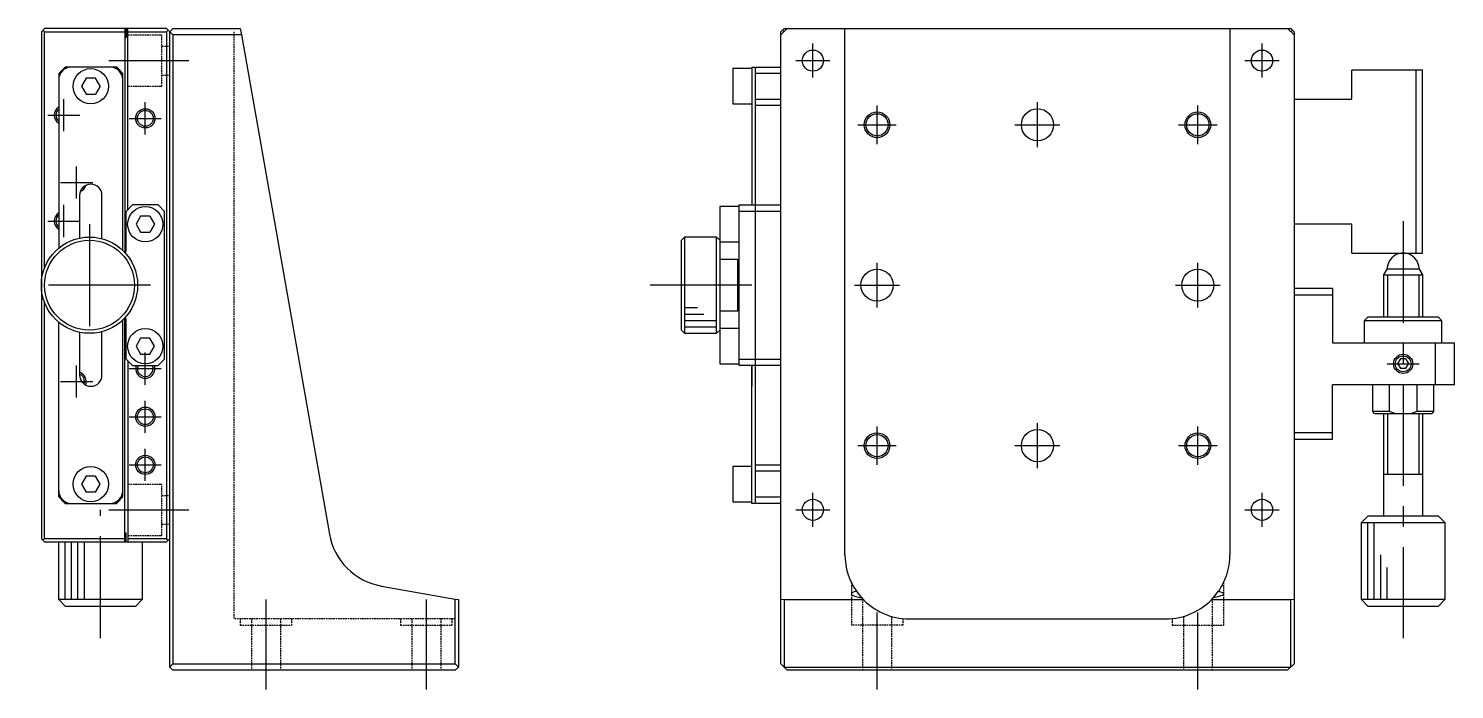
# Model space of a CAD drawing. Extents: x 0 to 476, y -8 to 328.
# Drawn here: x 254 to 476.3, y 127.2 to 230.2 of the extents above; entities that cross this region are included whole.
import ezdxf

# ---------------------------------------------------------------- set-up
doc = ezdxf.new("R2010")
doc.units = 0
doc.header["$LTSCALE"] = 0.5
doc.linetypes.add('CENTER', pattern=[50.8, 31.75, -6.35, 6.35, -6.35])
doc.linetypes.add('DASHED', pattern=[0.75, 0.5, -0.25])
for name, color, linetype in [('MSM_CENTER', 1, 'CENTER'), ('MSM_CONTINUOUS', 7, 'CONTINUOUS'), ('MSM_DASHED', 4, 'DASHED'), ('MSM_NARROW', 5, 'CONTINUOUS')]:
    doc.layers.add(name, color=color, linetype=linetype)

msp = doc.modelspace()

# ---------------------------------------------------------------- linework, layer by layer
at = {"layer": 'MSM_CENTER'}
for p, q in [((376.25, 222.505071), (376.25, 227.805071)), ((446.25, 222.505071), (446.25, 227.805071)), ((266.5, 225.155071), (279, 225.155071)), ((373.6, 225.155071), (378.9, 225.155071)), ((443.6, 225.155071), (448.9, 225.155071)), ((259.5, 214.155071), (259.5, 219.155071)), ((272.2, 213.655071), (272.2, 218.655071)), ((386.25, 212.155071), (386.25, 218.155071)), ((411.25, 211.655071), (411.25, 218.655071)), ((436.25, 212.155071), (436.25, 218.155071)), ((257, 216.655071), (262, 216.655071)), ((269.7, 216.155071), (274.7, 216.155071)), ((383.25, 215.155071), (389.25, 215.155071)), ((407.75, 215.155071), (414.75, 215.155071)), ((433.25, 215.155071), (439.25, 215.155071)), ((261.5, 203.655071), (261.5, 208.655071)), ((259, 206.155071), (264, 206.155071)), ((259.5, 197.655071), (259.5, 202.655071)), ((257, 200.155071), (262, 200.155071)), ((468.25, 200.155071), (468.25, 135.155071)), ((263.5, 199.655071), (263.5, 180.655071)), ((386.25, 186.655071), (386.25, 193.655071)), ((436.25, 186.655071), (436.25, 193.655071)), ((273, 190.155071), (254, 190.155071)), ((366.75, 190.155071), (350.75, 190.155071)), ((382.75, 190.155071), (389.75, 190.155071)), ((432.75, 190.155071), (439.75, 190.155071)), ((272.2, 174.655071), (272.2, 179.655071)), ((465.75, 177.905071), (470.75, 177.905071)), ((261.5, 172.655071), (261.5, 177.655071)), ((269.7, 177.155071), (274.7, 177.155071)), ((259, 175.155071), (264, 175.155071)), ((272.2, 167.155071), (272.2, 172.155071)), ((269.7, 169.655071), (274.7, 169.655071)), ((386.25, 162.155071), (386.25, 168.155071)), ((411.25, 161.655071), (411.25, 168.655071)), ((436.25, 162.155071), (436.25, 168.155071)), ((272.2, 159.655071), (272.2, 164.655071)), ((383.25, 165.155071), (389.25, 165.155071)), ((407.75, 165.155071), (414.75, 165.155071)), ((433.25, 165.155071), (439.25, 165.155071)), ((269.7, 162.155071), (274.7, 162.155071)), ((376.25, 152.505071), (376.25, 157.805071)), ((446.25, 152.505071), (446.25, 157.805071)), ((265.2, 135.155071), (265.2, 155.155071)), ((266.5, 155.155071), (279, 155.155071)), ((373.6, 155.155071), (378.9, 155.155071)), ((443.6, 155.155071), (448.9, 155.155071)), ((291, 141.155071), (291, 127.155071)), ((316, 141.155071), (316, 127.155071)), ((386.25, 127.155071), (386.25, 139.155071)), ((436.250009, 127.155079), (436.250009, 139.155066))]:
    msp.add_line(p, q, dxfattribs=at)
at = {"layer": 'MSM_CONTINUOUS'}
for p, q in [((256, 229.655071), (256.5, 230.155071)), ((256, 229.655071), (256, 150.655071)), ((256.25, 229.905071), (256.5, 229.655071)), ((275.5, 230.155071), (256.5, 230.155071)), ((256.5, 229.655071), (269, 229.655071)), ((256.5, 192.847653), (256.5, 229.655071)), ((269, 230.155071), (269, 195.25409)), ((269.2, 230.155071), (269.2, 228.755071)), ((269.5, 201.955071), (269.5, 230.155071)), ((269.5, 229.655071), (275.5, 229.655071)), ((276.5, 229.155071), (275.5, 230.155071)), ((275.75, 229.905071), (275.5, 229.655071)), ((275.5, 229.655071), (275.5, 150.655071)), ((276.5, 230.155071), (276, 229.655071)), ((276, 130.655071), (276, 229.655071)), ((276.5, 230.155071), (287, 230.155071)), ((287.176327, 229.155071), (276.5, 229.155071)), ((276.5, 229.155071), (276.5, 131.155071)), ((287, 230.155071), (287.176327, 229.155071)), ((287.176327, 229.155071), (300.889756, 151.382352)), ((371.25, 229.655071), (371.75, 230.155071)), ((372.25, 230.155071), (371.25, 229.155071)), ((371.25, 131.155071), (371.25, 229.655071)), ((371.5, 229.905071), (371.75, 229.655071)), ((371.75, 230.155071), (450.75, 230.155071)), ((381.25, 148.155071), (381.25, 230.155071)), ((441.25, 230.155071), (441.25, 148.155071)), ((451.25, 229.155071), (450.25, 230.155071)), ((451, 229.905071), (450.75, 230.155071)), ((450.75, 229.655071), (451, 229.905071)), ((451, 229.905071), (451.25, 229.655071)), ((451.25, 229.655071), (451.25, 131.155071)), ((269, 228.755071), (269.2, 228.755071)), ((259.7, 224.155071), (258.7, 223.155071)), ((258.7, 223.155071), (258.7, 195.917882)), ((259.5, 223.955071), (259.82822, 223.955071)), ((267.7, 224.155071), (259.7, 224.155071)), ((262.978312, 222.40507), (262.256624, 221.15507)), ((264.421688, 222.405071), (262.978312, 222.40507)), ((265.143376, 221.155071), (264.421688, 222.405071)), ((267.57178, 223.955071), (267.9, 223.955071)), ((267.9, 223.955071), (267.7, 224.155071)), ((267.9, 223.955071), (268.7, 223.155071)), ((268.7, 195.559698), (268.7, 223.155071)), ((363.75, 223.905071), (363.75, 218.405071)), ((366.75, 223.905071), (363.75, 223.905071)), ((366.75, 224.155071), (366.75, 202.655071)), ((366.75, 224.155071), (367.25, 224.155071)), ((367.25, 223.955071), (367.45, 224.155071)), ((367.25, 224.155071), (367.25, 156.155071)), ((371.25, 223.155071), (367.25, 223.155071)), ((367.45, 224.155071), (371.05, 224.155071)), ((371.25, 223.955071), (371.05, 224.155071)), ((460.25, 219.155071), (460.25, 223.655071)), ((471.25, 223.655071), (460.25, 223.655071)), ((470.25, 223.655071), (470.25, 195.155071)), ((471.25, 195.155071), (471.25, 223.655071)), ((262.256624, 221.15507), (262.978312, 219.90507)), ((265.143376, 221.155071), (264.421688, 219.905071)), ((262.978312, 219.90507), (264.421688, 219.905071)), ((363.75, 218.405071), (366.75, 218.405071)), ((367.25, 219.155071), (371.25, 219.155071)), ((367.25, 218.355071), (367.45, 218.155071)), ((371.05, 218.155071), (367.45, 218.155071)), ((371.05, 218.155071), (371.25, 218.355071)), ((451.25, 219.155071), (460.25, 219.155071)), ((366.749999, 205.905071), (366.749999, 202.655071)), ((261.95, 204.155071), (261.95, 197.493156)), ((265.45, 197.397135), (265.45, 204.155071)), ((269.2, 201.655071), (270.2, 202.655071)), ((274.2, 202.655071), (270.2, 202.655071)), ((274.2, 202.655071), (275.2, 201.655071)), ((361.75, 202.405071), (361.75, 177.905071)), ((364.75, 202.405071), (361.75, 202.405071)), ((364.75, 177.655071), (364.75, 202.655071)), ((364.75, 202.655071), (371.25, 202.655071)), ((269.2, 195.655071), (269.2, 201.655071)), ((271.478312, 200.905071), (270.756624, 199.655071)), ((272.921688, 200.905071), (271.478312, 200.905071)), ((272.921688, 200.905071), (273.643376, 199.655071)), ((275.2, 178.655071), (275.2, 201.655071)), ((371.25, 201.655071), (364.75, 201.655071)), ((270.756624, 199.655071), (271.478312, 198.405071)), ((271.478312, 198.405071), (272.921688, 198.405071)), ((273.643376, 199.655071), (272.921688, 198.405071)), ((460.25, 199.655071), (451.25, 199.655071)), ((460.25, 195.155071), (460.25, 199.655071)), ((356.25, 197.655071), (355.75, 197.155071)), ((355.75, 183.155071), (355.75, 197.155071)), ((356.25, 197.655071), (356.25, 182.655071)), ((361.25, 197.655071), (356.25, 197.655071)), ((361.25, 182.655071), (361.25, 197.655071)), ((361.75, 197.155071), (361.25, 197.655071)), ((361.75, 196.905071), (364.75, 196.905071)), ((364.55, 194.155071), (361.75, 194.155071)), ((364.55, 186.155071), (364.55, 194.155071)), ((364.75, 193.955071), (364.55, 194.155071)), ((460.25, 195.155071), (471.25, 195.155071)), ((465.25, 191.789045), (465.75, 192.655071)), ((465.25, 185.15509), (465.25, 191.789045)), ((465.250123, 191.789045), (471.25, 191.789045)), ((470.75, 192.655071), (465.750103, 192.655071)), ((470.75, 192.655071), (471.25, 191.789045)), ((471.25, 191.789045), (471.25, 185.15509)), ((457.25, 189.655071), (451.25, 189.655071)), ((457.25, 189.655071), (457.25, 181.155071)), ((256.5, 150.655071), (256.5, 187.462488)), ((451.25, 188.655071), (457.25, 188.655071)), ((268.7, 157.155071), (268.7, 184.750443)), ((269, 150.155071), (269, 185.056051)), ((269.2, 178.655071), (269.2, 184.655071)), ((361.75, 186.155071), (364.55, 186.155071)), ((364.55, 186.155071), (364.75, 186.355071)), ((462.25, 184.655071), (462.75, 185.155071)), ((462.25, 184.655071), (474.25, 184.655071)), ((462.25, 181.155071), (462.25, 184.655071)), ((473.75, 185.155071), (462.75, 185.155071)), ((473.75, 185.155071), (474.25, 184.655071)), ((474.25, 184.655071), (474.25, 181.155071)), ((258.7, 157.155071), (258.7, 184.392259)), ((261.95, 182.816985), (261.95, 176.155071)), ((265.45, 176.155071), (265.45, 182.913006)), ((355.75, 183.155071), (356.25, 182.655071)), ((356.25, 182.655071), (361.25, 182.655071)), ((361.25, 182.655071), (361.75, 183.155071)), ((364.75, 183.405071), (361.75, 183.405071)), ((271.478312, 181.905071), (270.756624, 180.655071)), ((270.756624, 180.655071), (271.478312, 179.405071)), ((272.921688, 181.905071), (271.478312, 181.905071)), ((273.643376, 180.655071), (272.921688, 181.905071)), ((272.921688, 179.405071), (273.643376, 180.655071)), ((457.25, 181.155071), (476.25, 181.155071)), ((473.25, 181.155071), (473.25, 174.655071)), ((476.25, 174.655071), (476.25, 181.155071)), ((270.2, 177.655071), (269.2, 178.655071)), ((269.5, 178.355071), (269.5, 150.155071)), ((271.478312, 179.405071), (272.921688, 179.405071)), ((275.2, 178.655071), (274.2, 177.655071)), ((361.75, 177.905071), (364.75, 177.905071)), ((364.75, 178.655071), (371.25, 178.655071)), ((467.816987, 178.705071), (467.383975, 177.955071)), ((467.383975, 177.955071), (467.816987, 177.205071)), ((468.683013, 178.705071), (467.816987, 178.705071)), ((469.116025, 177.955071), (468.683013, 178.705071)), ((468.683013, 177.205071), (469.116025, 177.955071)), ((270.2, 177.655071), (274.2, 177.655071)), ((371.25, 177.655071), (364.75, 177.655071)), ((366.749999, 177.655071), (366.749999, 174.405071)), ((366.75, 156.155071), (366.75, 177.655071)), ((467.816987, 177.205071), (468.683013, 177.205071)), ((476.25, 174.655071), (457.25, 174.655071)), ((457.25, 166.155071), (457.25, 174.655071)), ((463.5, 170.455071), (463.5, 174.655071)), ((466.12868, 170.455071), (466.12868, 174.655071)), ((470.37132, 174.655071), (470.37132, 170.455071)), ((473, 174.655071), (473, 170.455071)), ((466.12868, 170.455071), (463.5, 170.455071)), ((463.8, 170.155071), (463.5, 170.455071)), ((463.8, 170.155071), (472.7, 170.155071)), ((465.25, 154.155071), (465.25, 170.155051)), ((466.930909, 170.155071), (466.12868, 170.455071)), ((470.37132, 170.455071), (469.569091, 170.155071)), ((473, 170.455071), (470.37132, 170.455071)), ((471.25, 170.155051), (471.25, 154.155071)), ((473, 170.455071), (472.7, 170.155071)), ((457.25, 167.155071), (451.25, 167.155071)), ((451.25, 166.155071), (457.25, 166.155071)), ((262.978312, 160.40507), (262.256624, 159.15507)), ((264.421688, 160.405071), (262.978312, 160.40507)), ((265.143376, 159.155071), (264.421688, 160.405071)), ((363.75, 161.905071), (363.75, 156.405071)), ((366.75, 161.905071), (363.75, 161.905071)), ((367.25, 161.955071), (367.45, 162.155071)), ((371.25, 161.155071), (367.25, 161.155071)), ((367.45, 162.155071), (371.05, 162.155071)), ((371.25, 161.955071), (371.05, 162.155071)), ((471.250005, 160.655071), (465.249995, 160.655071)), ((262.256624, 159.15507), (262.978312, 157.90507)), ((264.421688, 157.905071), (262.978312, 157.90507)), ((264.421688, 157.905071), (265.143376, 159.155071)), ((258.7, 157.155071), (259.5, 156.355071)), ((259.5, 156.355071), (259.7, 156.155071)), ((259.82822, 156.355071), (259.5, 156.355071)), ((259.7, 156.155071), (267.7, 156.155071)), ((267.9, 156.355071), (267.57178, 156.355071)), ((267.7, 156.155071), (267.9, 156.355071)), ((268.7, 157.155071), (267.9, 156.355071)), ((363.75, 156.405071), (366.75, 156.405071)), ((367.25, 156.155071), (366.75, 156.155071)), ((367.25, 157.155071), (371.25, 157.155071)), ((367.25, 156.355071), (367.45, 156.155071)), ((371.05, 156.155071), (367.45, 156.155071)), ((371.05, 156.155071), (371.25, 156.355071)), ((461.75, 153.155071), (462.75, 154.155071)), ((473.75, 154.155071), (462.75, 154.155071)), ((473.75, 154.155071), (474.75, 153.155071)), ((269, 151.555071), (269.2, 151.555071)), ((269.2, 150.155071), (269.2, 151.555071)), ((461.75, 153.155071), (474.75, 153.155071)), ((461.75, 141.155071), (461.75, 153.155071)), ((474.75, 153.155071), (474.75, 141.155071)), ((256.5, 150.155071), (256, 150.655071)), ((256.5, 150.655071), (256.25, 150.405071)), ((269, 150.655071), (256.5, 150.655071)), ((256.5, 150.155071), (275.5, 150.155071)), ((258.7, 141.155071), (258.7, 150.155071)), ((275.5, 150.655071), (269.5, 150.655071)), ((271.7, 150.155071), (271.7, 141.155071)), ((275.5, 150.155071), (276, 150.655071)), ((275.5, 150.655071), (275.75, 150.405071)), ((309.001351, 143.270756), (320.5, 141.243234)), ((382.45079, 142.257361), (382.363363, 142.20343)), ((382.562246, 142.309897), (382.45079, 142.257361)), ((382.697025, 142.360705), (382.562246, 142.309897)), ((382.854276, 142.409463), (382.697025, 142.360705)), ((383.033002, 142.455864), (382.854276, 142.409463)), ((383.033002, 142.455864), (383.802187, 141.481984)), ((438.699451, 141.483813), (439.466998, 142.455864)), ((439.466998, 142.455864), (439.645724, 142.409463)), ((439.645724, 142.409463), (439.802975, 142.360705)), ((439.802975, 142.360705), (439.937754, 142.309897)), ((439.937754, 142.309897), (440.04921, 142.257361)), ((440.04921, 142.257361), (440.136637, 142.20343)), ((271.7, 141.155071), (258.7, 141.155071)), ((259.7, 140.155071), (258.7, 141.155071)), ((259.7, 140.155071), (270.7, 140.155071)), ((271.7, 141.155071), (270.7, 140.155071)), ((320.5, 131.155071), (320.5, 141.243234)), ((320.5, 141.243234), (321, 141.155071)), ((321, 141.155071), (321, 130.655071)), ((371.25, 141.243234), (371.75, 141.155071)), ((371.75, 141.155071), (371.75, 130.655071)), ((371.75, 141.155071), (384.108572, 141.155071)), ((382.262649, 142.092752), (382.25, 142.036705)), ((382.25, 142.036705), (382.261579, 141.983079)), ((382.261579, 141.983079), (382.296247, 141.929763)), ((382.300517, 142.148445), (382.262649, 142.092752)), ((382.296247, 141.929763), (382.353806, 141.877067)), ((382.363363, 142.20343), (382.300517, 142.148445)), ((382.353806, 141.877067), (382.43392, 141.825294)), ((382.43392, 141.825294), (382.536127, 141.774746)), ((382.536127, 141.774746), (382.659834, 141.725714)), ((382.659834, 141.725714), (382.804326, 141.678482)), ((382.804326, 141.678482), (382.968766, 141.633325)), ((382.968766, 141.633325), (383.152203, 141.590502)), ((383.152203, 141.590502), (383.353573, 141.550263)), ((383.353573, 141.550263), (383.571711, 141.51284)), ((383.571711, 141.51284), (383.805355, 141.47845)), ((438.391428, 141.155071), (450.75, 141.155071)), ((438.928289, 141.51284), (438.694645, 141.47845)), ((439.146427, 141.550263), (438.928289, 141.51284)), ((439.347797, 141.590502), (439.146427, 141.550263)), ((439.531234, 141.633325), (439.347797, 141.590502)), ((439.695674, 141.678482), (439.531234, 141.633325)), ((439.840166, 141.725714), (439.695674, 141.678482)), ((439.963873, 141.774746), (439.840166, 141.725714)), ((440.06608, 141.825294), (439.963873, 141.774746)), ((440.146194, 141.877067), (440.06608, 141.825294)), ((440.136637, 142.20343), (440.199483, 142.148445)), ((440.203753, 141.929763), (440.146194, 141.877067)), ((440.199483, 142.148445), (440.237351, 142.092752)), ((440.238421, 141.983079), (440.203753, 141.929763)), ((440.237351, 142.092752), (440.25, 142.036705)), ((440.25, 142.036705), (440.238421, 141.983079)), ((450.75, 141.155071), (451.25, 141.243234)), ((450.75, 130.655071), (450.75, 141.155071)), ((474.75, 141.155071), (461.75, 141.155071)), ((462.75, 140.155071), (461.75, 141.155071)), ((462.75, 140.155071), (473.75, 140.155071)), ((474.75, 141.155071), (473.75, 140.155071)), ((391.25, 138.155071), (431.25, 138.155071)), ((276.5, 131.155071), (276, 130.655071)), ((276.5, 131.155071), (320.5, 131.155071)), ((321, 130.655071), (320.5, 131.155071)), ((372.25, 130.155071), (371.25, 131.155071)), ((451.25, 131.155071), (450.25, 130.155071)), ((276, 130.655071), (276.5, 130.155071)), ((320.5, 130.155071), (276.5, 130.155071)), ((320.5, 130.155071), (321, 130.655071)), ((371.75, 130.655071), (450.75, 130.655071)), ((450.25, 130.155071), (372.25, 130.155071))]:
    msp.add_line(p, q, dxfattribs=at)
for centre, radius in [((376.25, 225.155071), 1.65), ((446.25, 225.155071), 1.65), ((263.7, 221.155071), 2.75), ((272.2, 216.155071), 1.2295), ((386.25, 215.155071), 1.7295), ((411.25, 215.155071), 2.5), ((436.25, 215.155071), 1.7295), ((272.2, 199.655071), 2.75), ((263.5, 190.155071), 7.5), ((263.5, 190.155071), 7), ((386.25, 190.155071), 2.5), ((436.25, 190.155071), 2.5), ((272.2, 180.655071), 2.75), ((468.25, 177.905071), 1.5), ((272.2, 169.655071), 1.2295), ((386.25, 165.155071), 1.7295), ((411.25, 165.155071), 2.5), ((436.25, 165.155071), 1.7295), ((272.2, 162.155071), 1.2295), ((263.7, 159.155071), 2.75), ((376.25, 155.155071), 1.65), ((446.25, 155.155071), 1.65)]:
    msp.add_circle(centre, radius, dxfattribs=at)
for centre, radius, start, end in [((260.7, 222.155071), 2, 90, 180), ((266.7, 222.155071), 2, 0, 90), ((259.5, 216.655071), 1.2295, 130.59221186, 229.40778814), ((263.7, 204.155071), 1.75, 0, 180), ((261.5, 206.155071), 1.2295, 313.28415732, 322.16846467), ((259.5, 200.155071), 1.2295, 130.59221186, 229.40778814), ((267.2, 195.655071), 2, 344.334976, 0), ((468.25, 192.655071), 2.5, 0, 180.00001985), ((267.2, 184.655071), 2, 0, 15.665024), ((261.5, 175.155071), 1.2295, 340.64607153, 68.5307124), ((263.7, 176.155071), 1.75, 180, 0), ((272.2, 177.155071), 1.2295, 156.00421868, 23.99578132), ((260.7, 158.155071), 2, 180, 270), ((266.7, 158.155071), 2, 270, 0), ((310.737833, 153.118834), 10, 190, 260), ((391.25, 148.155071), 10, 180, 214.74469621), ((431.24998, 148.155076), 10.00002, 330.762493, 359.99997), ((431.25, 148.155071), 10, 325.255309, 330.762462), ((391.25, 148.155071), 10, 221.886877, 270.00000112), ((431.25, 148.155071), 10, 270, 318.11310065)]:
    msp.add_arc(centre, radius, start, end, dxfattribs=at)
at = {"layer": 'MSM_DASHED'}
for p, q in [((269.5, 229.155071), (274.8, 229.155071)), ((274.8, 221.155071), (274.8, 229.155071)), ((286, 229.655071), (286, 138.155071)), ((274.8, 227.405071), (276, 227.405071)), ((274.8, 222.905071), (276, 222.905071)), ((269.5, 221.155071), (274.8, 221.155071)), ((269.5, 159.155071), (274.8, 159.155071)), ((274.8, 151.155071), (274.8, 159.155071)), ((274.8, 157.405071), (276, 157.405071)), ((269.5, 151.155071), (274.8, 151.155071)), ((274.8, 152.905071), (276, 152.905071)), ((382.25, 143.796172), (382.25, 137.155071)), ((440.250009, 143.796191), (440.250009, 137.155071)), ((384, 141.267582), (384, 130.155071)), ((438.500009, 141.267592), (438.500009, 130.155071)), ((320.5, 138.155071), (286, 138.155071)), ((287, 138.155071), (287, 137.155071)), ((288.75, 138.155071), (288.75, 130.155071)), ((293.25, 138.155071), (293.25, 130.155071)), ((295, 138.155071), (295, 137.155071)), ((312, 138.155071), (312, 137.155071)), ((313.75, 138.155071), (313.75, 130.155071)), ((318.25, 138.155071), (318.25, 130.155071)), ((320, 138.155071), (320, 137.155071)), ((388.5, 138.540629), (388.5, 130.155071)), ((390.25, 138.155071), (390.25, 137.155071)), ((432.250009, 138.155071), (432.250009, 137.155071)), ((434.000009, 138.540631), (434.000009, 130.155071)), ((287, 137.155071), (295, 137.155071)), ((312, 137.155071), (320, 137.155071)), ((390.25, 137.155071), (382.25, 137.155071)), ((432.250009, 137.155071), (440.250009, 137.155071))]:
    msp.add_line(p, q, dxfattribs=at)
at = {"layer": 'MSM_NARROW'}
for p, q in [((465.791562, 191.789045), (465.791562, 185.155071)), ((470.708561, 191.789045), (470.708561, 185.155071)), ((356.25, 186.655071), (358.25, 186.655071)), ((356.25, 185.655071), (359.25, 185.655071)), ((356.25, 184.655071), (361.25, 184.655071)), ((356.25, 183.655071), (361.25, 183.655071)), ((465.791562, 170.155071), (465.791562, 160.655071)), ((470.708561, 170.155071), (470.708561, 160.655071)), ((462.75, 141.155071), (462.75, 153.155071)), ((463.75, 141.155071), (463.75, 153.155071)), ((259.7, 141.155071), (259.7, 150.155071)), ((260.7, 141.155071), (260.7, 150.155071)), ((261.7, 141.155071), (261.7, 150.155071)), ((262.7, 141.155071), (262.7, 150.155071)), ((464.75, 141.155071), (464.75, 148.155071)), ((465.75, 141.155071), (465.75, 146.155071))]:
    msp.add_line(p, q, dxfattribs=at)
for centre, radius in [((272.2, 216.155071), 1.5), ((386.25, 215.155071), 2), ((436.25, 215.155071), 2), ((468.25, 177.905071), 1.2295), ((272.2, 169.655071), 1.5), ((386.25, 165.155071), 2), ((436.25, 165.155071), 2), ((272.2, 162.155071), 1.5)]:
    msp.add_circle(centre, radius, dxfattribs=at)
for centre, start, end in [((259.5, 216.655071), 122.23095264, 237.76904736), ((261.5, 206.155071), 291.88176815, 343.57085384), ((259.5, 200.155071), 122.23095264, 237.76904736), ((261.5, 175.155071), 338.3489597, 72.54239688), ((272.2, 177.155071), 160.52877937, 19.47122063)]:
    msp.add_arc(centre, 1.5, start, end, dxfattribs=at)

doc.saveas('drawing.dxf')
